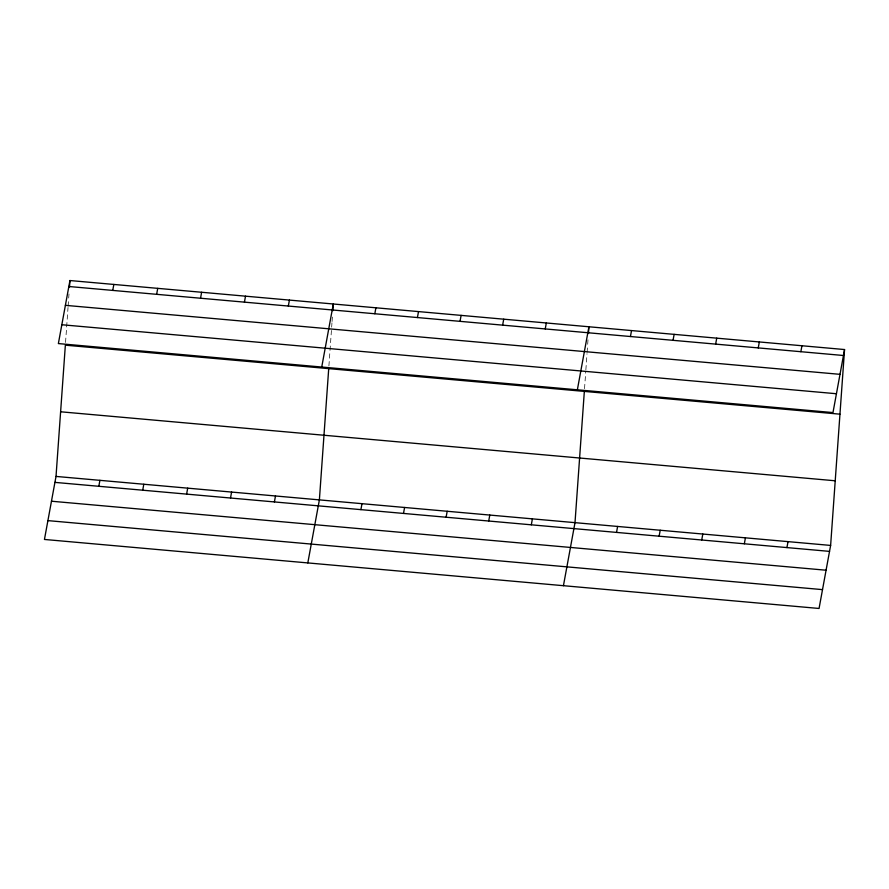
<?xml version="1.0" encoding="UTF-8"?>
<svg xmlns="http://www.w3.org/2000/svg" width="889" height="889" viewBox="0 0 889 889"><rect width="100%" height="100%" fill="white"/><g stroke="black" fill="none" stroke-linecap="round" stroke-linejoin="round"><path stroke-width="0.67" stroke-dasharray="4.45 3.33" d="M65.542 342.487L68.031 307.472M68.12 306.127L68.597 299.393M68.697 298.048L68.986 294.003M328.908 365.946L331.964 322.851M332.064 321.507L332.442 316.117M584.529 388.715L585.773 371.213M585.862 369.857L587.018 353.7M587.107 352.355L587.585 345.621M587.685 344.276L588.062 338.887"/><path stroke-width="1.33" d="M844.55 349.544L832.982 412.574L58.374 343.576L69.942 280.535L844.55 349.544L830.626 545.424L819.058 608.465L44.45 539.456L56.018 476.426L65.353 345.176L839.961 414.174M69.464 287.269L69.942 280.535M328.719 368.635L319.384 499.885L307.816 562.926M332.83 310.728L333.308 303.994L321.74 367.035M584.34 391.404L575.005 522.654L563.437 585.695M588.451 333.497L588.929 326.763L577.361 389.804M112.747 290.403L113.836 284.447M98.823 486.294L99.912 480.327M156.642 294.315L157.731 288.358M142.718 490.206L143.807 484.238M200.536 298.226L201.625 292.27M186.612 494.106L187.701 488.15M244.431 302.138L245.52 296.181M230.507 498.018L231.596 492.062M288.325 306.049L289.414 300.093M274.401 501.929L275.49 495.973M374.814 313.75L375.914 307.794M360.901 509.63L361.99 503.674M417.419 317.551L418.519 311.583M403.495 513.431L404.595 507.475M460.024 321.34L461.113 315.384M446.1 517.22L447.2 511.264M502.629 325.141L503.719 319.173M488.706 521.021L489.806 515.064M545.235 328.93L546.324 322.974M531.311 524.81L532.4 518.854M630.434 336.52L631.534 330.564M616.521 532.4L617.611 526.444M673.04 340.32L674.14 334.353M659.116 536.2L660.216 530.244M715.645 344.11L716.734 338.153M701.721 539.99L702.821 534.033M758.25 347.91L759.339 341.943M744.326 543.79L745.427 537.834M800.856 351.7L801.945 345.743M786.932 547.58L788.021 541.623M68.853 286.502L843.461 355.5M65.386 305.338L839.994 374.336M61.83 324.741L836.438 393.738M60.619 411.785L835.227 480.782M56.018 476.426L830.626 545.424M54.929 482.383L829.537 551.38M51.473 501.218L826.081 570.216M47.906 520.621L822.514 589.629"/></g></svg>
